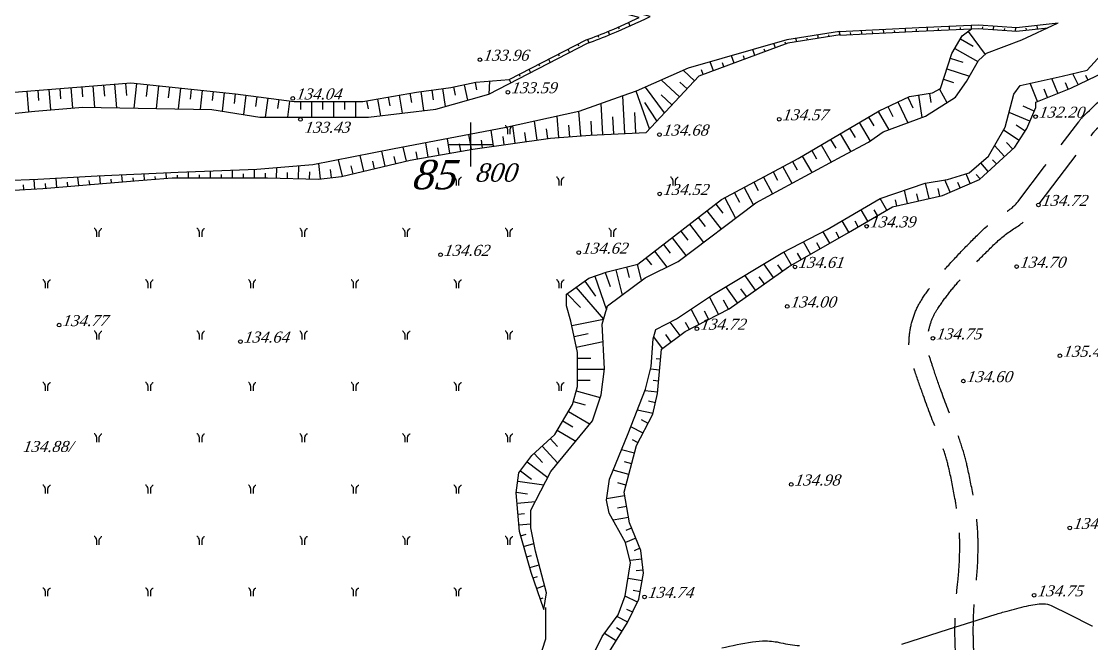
# Model space of a CAD drawing. Header units: millimetres. Extents: x 1400 to 7029, y -1119 to 1612.
# Drawn here: x 2853.9 to 2941.4, y 1432 to 1482.9 of the extents above; entities that cross this region are included whole.
import ezdxf

# ---------------------------------------------------------------- set-up
doc = ezdxf.new("R2010")
doc.units = ezdxf.units.MM
doc.linetypes.add('AHIDDEN2', pattern=[3, 1.5, -1.5])
doc.linetypes.add('AHIDDEN4', pattern=[7, 5, -2])
for name, color, linetype in [('00_Північ', 7, 'Continuous'), ('00_Північ_відмітки', 7, 'Continuous'), ('01_Північ', 7, 'Continuous'), ('CONT-MNR', 7, 'Continuous'), ('Андрей', 7, 'Continuous'), ('кресты', 7, 'Continuous'), ('ПИКЕТЫ', 7, 'Continuous'), ('СІТУАЦІЯ', 7, 'Continuous')]:
    doc.layers.add(name, color=color, linetype=linetype)
doc.styles.add('universw', font='timesi.ttf', dxfattribs={"oblique": 10})

# ---------------------------------------------------------------- blocks, each defined once
blk = doc.blocks.new('403')
at = {"color": 0, "linetype": 'Continuous'}
for p, q in [((-0.45, 1.11), (-0.52, 1.11)), ((-0.38, 1.02), (-0.45, 1.11)), ((-0.31, 0.94), (-0.38, 1.02)), ((-0.21, 0.81), (-0.31, 0.94)), ((-0.17, 0.59), (-0.21, 0.81)), ((-0.17, 0), (-0.17, 0.59)), ((0.17, 0.59), (0.21, 0.81)), ((0.17, 0), (0.17, 0.59)), ((0.21, 0.81), (0.31, 0.94)), ((0.31, 0.94), (0.38, 1.02)), ((0.38, 1.02), (0.45, 1.11)), ((0.45, 1.11), (0.52, 1.11))]:
    blk.add_line(p, q, dxfattribs=at)

msp = doc.modelspace()

# ---------------------------------------------------------------- linework, layer by layer
at = {"layer": '00_Північ', "color": 250, "linetype": 'Continuous'}
for p, q in [((2902.7129, 1482.4338), (2902.7732, 1482.2965)), ((2930.7076, 1482.2543), (2930.7011, 1482.4042)), ((2932.5054, 1482.2934), (2932.5158, 1482.443)), ((2901.0523, 1481.74), (2901.1057, 1481.5998)), ((2918.1841, 1481.3619), (2918.1606, 1481.51)), ((2919.9619, 1481.6435), (2919.9384, 1481.7917)), ((2921.7178, 1481.8263), (2921.7103, 1481.9761)), ((2923.5156, 1481.9168), (2923.508, 1482.0666)), ((2925.3133, 1482.0073), (2925.3057, 1482.1571)), ((2927.111, 1482.0978), (2927.1035, 1482.2476)), ((2928.9093, 1482.1767), (2928.9028, 1482.3265)), ((2934.3011, 1482.1694), (2934.3115, 1482.319)), ((2936.094, 1482.1895), (2936.0778, 1482.3386)), ((2899.3982, 1481.0401), (2899.4671, 1480.9069)), ((2914.7268, 1480.4231), (2914.6496, 1480.6311)), ((2916.4144, 1481.0492), (2916.36, 1481.1958)), ((2897.7992, 1480.2136), (2897.8681, 1480.0804)), ((2913.0392, 1479.7969), (2912.9392, 1480.0665)), ((2896.2002, 1479.3871), (2896.2691, 1479.2538)), ((2909.664, 1478.5447), (2909.5184, 1478.9372)), ((2911.3516, 1479.1708), (2911.2288, 1479.5019)), ((2894.6012, 1478.5606), (2894.67, 1478.4273)), ((2855.2495, 1477.2654), (2855.3156, 1476.4227)), ((2857.044, 1477.4061), (2857.1097, 1476.5684)), ((2858.8385, 1477.5467), (2858.904, 1476.7118)), ((2860.633, 1477.6873), (2860.7052, 1476.7665)), ((2862.4275, 1477.828), (2862.5064, 1476.8212)), ((2864.2188, 1477.7175), (2864.118, 1476.7536)), ((2866.009, 1477.5304), (2865.9164, 1476.6445)), ((2867.7993, 1477.3433), (2867.7148, 1476.5354)), ((2869.5895, 1477.1562), (2869.5132, 1476.4263)), ((2887.4599, 1477.2723), (2887.5657, 1476.4866)), ((2889.2409, 1477.529), (2889.3818, 1476.8676)), ((2891.0014, 1477.9039), (2891.13, 1477.3005)), ((2908.3331, 1477.3822), (2907.7406, 1477.9368)), ((2871.3798, 1476.9691), (2871.2985, 1476.1911)), ((2873.1645, 1476.7349), (2873.0589, 1475.9338)), ((2874.949, 1476.4997), (2874.8541, 1475.7797)), ((2876.7382, 1476.3345), (2876.7382, 1475.6971)), ((2878.5382, 1476.3345), (2878.5382, 1475.6971)), ((2880.3382, 1476.3345), (2880.3382, 1475.6971)), ((2882.1335, 1476.3884), (2882.2492, 1475.7289)), ((2883.9064, 1476.6995), (2884.0307, 1475.991)), ((2885.6793, 1477.0107), (2885.8122, 1476.2531)), ((2905.873, 1474.7539), (2904.8978, 1476.271)), ((2907.103, 1476.0681), (2906.2301, 1476.8851)), ((2904.1432, 1473.7726), (2904.0612, 1475.4426)), ((2900.5475, 1473.596), (2900.4916, 1474.7341)), ((2902.3453, 1473.6843), (2902.2764, 1475.0884)), ((2895.177, 1473.0557), (2895.0737, 1473.797)), ((2896.9598, 1473.3041), (2896.8466, 1474.1165)), ((2898.7528, 1473.4585), (2898.6783, 1474.4009)), ((2889.8347, 1472.2725), (2889.7278, 1472.871)), ((2891.6114, 1472.5589), (2891.5239, 1473.1875)), ((2893.3942, 1472.8073), (2893.3004, 1473.4806)), ((2886.2908, 1471.6395), (2886.1876, 1472.217)), ((2888.0627, 1471.956), (2887.9577, 1472.544)), ((2881.0289, 1470.4299), (2880.8724, 1471.0915)), ((2882.7805, 1470.8442), (2882.6322, 1471.4713)), ((2884.5322, 1471.2584), (2884.392, 1471.8512)), ((2864.8714, 1469.9893), (2864.8535, 1470.2154)), ((2866.6671, 1470.0973), (2866.6671, 1470.3085)), ((2868.4671, 1470.0973), (2868.4671, 1470.3451)), ((2870.2671, 1470.0973), (2870.2671, 1470.3816)), ((2872.0671, 1470.0973), (2872.0671, 1470.4181)), ((2873.8671, 1470.0973), (2873.8671, 1470.4702)), ((2875.6667, 1470.0595), (2875.6775, 1470.5282)), ((2877.4662, 1470.0179), (2877.4793, 1470.5836)), ((2879.2598, 1470.1169), (2879.1881, 1470.7787)), ((2854.1059, 1469.1348), (2854.0848, 1469.5289)), ((2855.9028, 1469.2389), (2855.8704, 1469.6204)), ((2857.6963, 1469.3912), (2857.6661, 1469.7467)), ((2859.4899, 1469.5436), (2859.4619, 1469.873)), ((2861.2834, 1469.696), (2861.2583, 1469.9919)), ((2863.0771, 1469.8469), (2863.0565, 1470.1058))]:
    msp.add_line(p, q, dxfattribs=at)
at = {"layer": '00_Північ', "linetype": 'Continuous'}
for p, q in [((2903.5358, 1482.7983), (2903.6583, 1482.5245)), ((2928.0101, 1482.1379), (2927.9972, 1482.4376)), ((2929.8084, 1482.2155), (2929.7955, 1482.5152)), ((2931.6068, 1482.2931), (2931.5938, 1482.5928)), ((2933.4033, 1482.2314), (2933.4239, 1482.5307)), ((2935.199, 1482.1074), (2935.2197, 1482.4067)), ((2936.9887, 1482.2869), (2936.9563, 1482.5851)), ((2901.8872, 1482.0759), (2902.0042, 1481.7996)), ((2917.2952, 1481.2211), (2917.2482, 1481.5174)), ((2919.073, 1481.5027), (2919.0261, 1481.799)), ((2920.8508, 1481.7843), (2920.8039, 1482.0806)), ((2920.819, 1481.781), (2920.8039, 1482.0806)), ((2922.6167, 1481.8715), (2922.6016, 1482.1711)), ((2924.4144, 1481.962), (2924.3993, 1482.2617)), ((2926.2121, 1482.0525), (2926.1971, 1482.3522)), ((2900.2057, 1481.4345), (2900.3025, 1481.1505)), ((2915.5706, 1480.7361), (2915.439, 1481.0907)), ((2896.9997, 1479.8004), (2897.1374, 1479.5339)), ((2898.5987, 1480.6269), (2898.7365, 1480.3604)), ((2912.1954, 1479.4839), (2911.9726, 1480.0845)), ((2913.883, 1480.11), (2913.7058, 1480.5876)), ((2895.4007, 1478.9738), (2895.5384, 1478.7073)), ((2908.9481, 1478.0393), (2908.0436, 1478.8859)), ((2910.5078, 1478.8577), (2910.2393, 1479.5814)), ((2892.1711, 1478.0106), (2892.1212, 1476.941)), ((2893.8017, 1478.1473), (2893.9394, 1477.8808)), ((2907.7181, 1476.7252), (2906.2527, 1478.0967)), ((2854.3523, 1477.1951), (2854.4855, 1475.4952)), ((2856.1468, 1477.3358), (2856.2785, 1475.6553)), ((2857.9413, 1477.4764), (2858.0722, 1475.8061)), ((2859.7358, 1477.617), (2859.8734, 1475.8613)), ((2861.5303, 1477.7577), (2861.6813, 1475.8301)), ((2863.3236, 1477.811), (2863.114, 1475.8054)), ((2865.1139, 1477.6239), (2864.9206, 1475.7742)), ((2866.9041, 1477.4368), (2866.7271, 1475.7431)), ((2868.6944, 1477.2497), (2868.5337, 1475.7119)), ((2886.5679, 1477.1521), (2886.7778, 1475.5946)), ((2888.3518, 1477.3925), (2888.5487, 1475.9308)), ((2890.1212, 1477.7165), (2890.3906, 1476.4516)), ((2905.258, 1474.0969), (2904.1768, 1477.1819)), ((2906.488, 1475.411), (2904.9384, 1477.5175)), ((2870.4846, 1477.0626), (2870.3273, 1475.5571)), ((2872.2722, 1476.8526), (2872.0644, 1475.2763)), ((2874.0567, 1476.6173), (2873.8514, 1475.0598)), ((2875.8413, 1476.3821), (2875.667, 1475.0598)), ((2877.6382, 1476.3345), (2877.6382, 1475.0598)), ((2879.4382, 1476.3345), (2879.4382, 1475.0598)), ((2881.2382, 1476.3345), (2881.2382, 1475.0598)), ((2883.0199, 1476.5439), (2883.26, 1475.1759)), ((2884.7928, 1476.8551), (2885.0501, 1475.389)), ((2903.2442, 1473.7284), (2903.0933, 1476.8026)), ((2899.65, 1473.5294), (2899.491, 1475.5413)), ((2901.4464, 1473.6402), (2901.3216, 1476.1823)), ((2896.0684, 1473.1799), (2895.8519, 1474.7336)), ((2897.8556, 1473.3876), (2897.7166, 1475.1467)), ((2890.7207, 1472.4308), (2890.505, 1473.6383)), ((2892.5028, 1472.6831), (2892.3214, 1473.985)), ((2894.2856, 1472.9315), (2894.0889, 1474.3431)), ((2887.1768, 1471.7978), (2886.9686, 1472.9632)), ((2888.9487, 1472.1143), (2888.7368, 1473.3007)), ((2881.9047, 1470.6371), (2881.5999, 1471.9258)), ((2883.6564, 1471.0513), (2883.3679, 1472.2713)), ((2885.4081, 1471.4655), (2885.1366, 1472.6135)), ((2876.5665, 1470.0387), (2876.5903, 1471.073)), ((2878.365, 1470.02), (2878.2299, 1471.2673)), ((2880.153, 1470.2228), (2879.832, 1471.5803)), ((2858.5931, 1469.4674), (2858.5349, 1470.1522)), ((2860.3866, 1469.6198), (2860.3332, 1470.2494)), ((2862.1802, 1469.7722), (2862.1331, 1470.3262)), ((2863.9742, 1469.9181), (2863.9358, 1470.4032)), ((2865.7686, 1470.0604), (2865.7353, 1470.48)), ((2867.5671, 1470.0973), (2867.5671, 1470.5564)), ((2869.3671, 1470.0973), (2869.3671, 1470.6294)), ((2871.1671, 1470.0973), (2871.1671, 1470.7024)), ((2872.9671, 1470.0973), (2872.9671, 1470.7754)), ((2874.7669, 1470.0802), (2874.7863, 1470.9207)), ((2855.0046, 1469.183), (2854.963, 1469.9582)), ((2856.7996, 1469.315), (2856.7369, 1470.0521))]:
    msp.add_line(p, q, dxfattribs=at)
at = {"layer": '00_Північ', "linetype": 'Continuous', "flags": 128}
msp.add_lwpolyline([(2893.8017, 1478.1473), (2900.0771, 1481.3911, 0.0210985), (2902.0383, 1482.1404, 0.0053995), (2904.4296, 1483.2025), (2901.6851, 1483.9098), (2898.6997, 1485.6068), (2896.458, 1487.2734), (2894.5952, 1489.1898), (2893.673, 1490.4652), (2892.0422, 1493.1926)], format="xyb", dxfattribs=at)
at = {"layer": '00_Північ', "color": 5, "linetype": 'Continuous', "flags": 128}
msp.add_lwpolyline([(2892.1212, 1476.941), (2900.1944, 1481.114, 0.0208676), (2902.1571, 1481.865, 0.0071352), (2905.3199, 1483.2829), (2901.7986, 1484.1903), (2898.864, 1485.8585), (2896.6563, 1487.4998), (2894.8255, 1489.3833), (2893.9237, 1490.6304), (2892.2997, 1493.3466)], format="xyb", dxfattribs=at)
for points in [[(2896.6385, 1434.7935), (2896.8537, 1436.1425), (2895.9342, 1439.5639), (2895.5625, 1441.4603), (2895.5625, 1442.907), (2897.2025, 1446.0685), (2900.6115, 1450.2106), (2901.3082, 1452.3518), (2901.5901, 1454.4757), (2901.3924, 1458.1371), (2901.8402, 1459.6146), (2904.9019, 1461.92), (2907.6132, 1463.2516), (2913.9545, 1468.0633), (2921.0327, 1471.8737), (2923.1789, 1473.0055), (2924.3819, 1473.8559), (2927.8384, 1475.1558), (2930.2901, 1476.7036), (2931.1752, 1477.9667), (2932.1669, 1479.687), (2932.83, 1480.2884), (2935.7215, 1481.3973), (2938.6262, 1482.7496)], [(2920.8039, 1482.0806), (2927.2777, 1482.4066), (2932.1659, 1482.6175), (2935.2789, 1482.4026), (2938.6739, 1482.772)], [(2900.322, 1430.414), (2901.3834, 1432.5634), (2902.6961, 1434.3499), (2903.2827, 1435.9131), (2903.7212, 1438.6047), (2903.3154, 1440.2578), (2901.9734, 1442.6594), (2901.7382, 1443.7211), (2902.0073, 1445.4422), (2903.5106, 1449.1726), (2904.9481, 1452.8029), (2905.3933, 1454.6679), (2905.5627, 1456.9186), (2905.7758, 1457.696), (2907.4806, 1458.5585), (2910.5093, 1460.5921), (2916.167, 1463.9938), (2919.8039, 1465.8642), (2924.1213, 1468.3935), (2927.7942, 1469.662), (2929.6241, 1469.9707), (2931.4065, 1470.4932), (2932.9809, 1471.871), (2934.3595, 1474.2446), (2935.0507, 1476.9505), (2935.562, 1477.659), (2939.0221, 1478.4051), (2941.0506, 1478.9119), (2943.6353, 1481.7544)]]:
    msp.add_lwpolyline(points, dxfattribs=at)
at = {"layer": '00_Північ', "linetype": 'Continuous', "flags": 128}
for points in [[(2920.819, 1481.781), (2927.2918, 1482.1069), (2932.1621, 1482.3171), (2935.2849, 1482.1015), (2937.8285, 1482.3782)], [(2896.6246, 1434.8107), (2895.581, 1437.8238), (2894.6267, 1441.1589), (2894.363, 1444.3379), (2894.5939, 1445.9592), (2895.6453, 1447.3747), (2897.5268, 1449.1036), (2898.9651, 1451.5428), (2899.3694, 1453.0311), (2899.3694, 1455.8047), (2898.8376, 1458.3652), (2898.4698, 1459.6291), (2898.4698, 1460.5942), (2900.3092, 1461.881), (2901.8029, 1462.4023), (2904.3194, 1463.0425), (2911.1572, 1468.3175), (2917.435, 1471.6872), (2924.0397, 1475.5794), (2926.5122, 1476.7597), (2928.402, 1477.043), (2929.0634, 1477.405), (2929.9843, 1480.2566), (2930.8283, 1481.7186), (2931.6086, 1482.2932)], [(2902.0042, 1431.3564), (2903.4805, 1433.7273), (2904.4053, 1435.6272), (2904.7821, 1437.7666), (2904.5579, 1439.6054), (2903.6207, 1441.8703), (2903.1843, 1444.3697), (2904.2112, 1448.1913), (2905.5515, 1450.7639), (2905.9113, 1452.4446), (2906.2584, 1456.073), (2908.1806, 1457.5138), (2911.7846, 1459.3813), (2916.6213, 1462.8135), (2921.5353, 1465.6273), (2925.1304, 1467.7226), (2929.2258, 1468.6595), (2932.2521, 1469.9744), (2935.1358, 1472.5994), (2936.125, 1474.1342), (2936.8538, 1475.8511), (2936.8538, 1476.2934), (2939.7171, 1477.438), (2943.1791, 1479.1028)], [(2878.3644, 1414.8037), (2878.9349, 1414.8683), (2879.182, 1415.2739), (2879.0937, 1415.6795), (2878.4997, 1416.0851), (2877.1871, 1416.7548), (2876.5254, 1417.8067), (2876.0751, 1418.6937), (2876.0751, 1419.9747), (2876.5899, 1420.5942), (2877.3674, 1420.8567), (2879.5178, 1421.811), (2881.5877, 1422.813), (2884.0992, 1425.2497), (2885.5055, 1426.8409), (2889.3849, 1427.0801), (2890.1481, 1427.3343), (2892.0561, 1427.6348), (2894.3604, 1428.7334), (2895.9922, 1429.9307), (2896.7933, 1432.3963), (2896.7933, 1434.9479)]]:
    msp.add_lwpolyline(points, dxfattribs=at)
at = {"layer": '00_Північ_відмітки', "color": 7, "linetype": 'Continuous'}
for centre in [(2891.4008, 1479.7635), (2891.4008, 1479.7635), (2893.692, 1477.1037), (2876.0932, 1476.5951), (2876.0932, 1476.5951), (2876.7246, 1474.8766), (2915.8688, 1474.8932), (2936.8293, 1475.1036), (2906.0772, 1473.6413), (2906.0997, 1468.7798), (2937.07, 1467.8858), (2923.0243, 1466.1305), (2899.4805, 1463.981), (2888.1799, 1463.8018), (2917.1604, 1462.8156), (2935.2876, 1462.8349), (2916.5284, 1459.5822), (2856.9856, 1458.0506), (2909.1444, 1457.7553), (2928.4365, 1456.9697), (2871.8179, 1456.7078), (2938.8195, 1455.5415), (2930.9291, 1453.4689), (2916.8532, 1445.0138), (2939.6345, 1441.4575), (2936.7159, 1435.9478), (2904.8662, 1435.8202)]:
    msp.add_circle(centre, 0.15, dxfattribs=at)
at = {"layer": 'CONT-MNR', "linetype": 'Continuous'}
for p, q in [((2931.321, 1482.0814), (2932.7169, 1480.1858)), ((2930.2343, 1480.6897), (2932.1181, 1479.6022)), ((2929.5848, 1479.0196), (2931.4373, 1478.4214)), ((2938.6539, 1477.0129), (2938.1707, 1478.2215)), ((2940.3073, 1477.7218), (2939.8761, 1478.6185)), ((2928.9728, 1477.3554), (2929.5762, 1476.2529)), ((2936.9824, 1476.3448), (2936.3861, 1477.8367)), ((2925.5751, 1476.3123), (2926.3877, 1474.6102)), ((2927.2654, 1476.8726), (2927.5396, 1475.0434)), ((2923.9548, 1475.5293), (2924.8395, 1474.028)), ((2936.3774, 1474.7288), (2934.6685, 1475.4543)), ((2922.404, 1474.6154), (2923.3016, 1473.0922)), ((2920.8532, 1473.7015), (2921.7175, 1472.2349)), ((2935.4998, 1473.1642), (2934.2135, 1473.9932)), ((2919.3025, 1472.7877), (2920.128, 1471.3867)), ((2934.3016, 1471.84), (2933.4844, 1472.7378)), ((2916.1729, 1471.0097), (2916.9026, 1469.6504)), ((2917.7517, 1471.8738), (2918.5419, 1470.5329)), ((2932.9705, 1470.6284), (2932.3455, 1471.315)), ((2914.587, 1470.1585), (2915.3176, 1468.7972)), ((2931.4922, 1469.6442), (2931.1553, 1470.4196)), ((2913.001, 1469.3072), (2913.7514, 1467.9092)), ((2928.1253, 1468.4077), (2927.8367, 1469.6691)), ((2929.8413, 1468.9269), (2929.4039, 1469.9336)), ((2911.415, 1468.4559), (2912.2997, 1466.8077)), ((2924.6745, 1467.4568), (2924.1273, 1468.3956)), ((2926.3706, 1468.0063), (2926.1238, 1469.0851)), ((2909.9637, 1467.3968), (2911.1129, 1465.9071)), ((2923.1193, 1466.5505), (2922.5736, 1467.4868)), ((2908.5385, 1466.2973), (2909.6789, 1464.819)), ((2921.5642, 1465.6441), (2921.0205, 1466.5769)), ((2907.1133, 1465.1978), (2908.245, 1463.7309)), ((2920.0023, 1464.7494), (2919.464, 1465.6894)), ((2905.6881, 1464.0984), (2906.6908, 1462.7986)), ((2916.8782, 1462.9605), (2916.2593, 1464.0413)), ((2918.4402, 1463.855), (2917.8617, 1464.8654)), ((2902.5058, 1462.5811), (2903.0321, 1460.5121)), ((2904.2503, 1463.0249), (2904.5909, 1461.6859)), ((2915.3947, 1461.9431), (2914.6057, 1463.0551)), ((2900.7882, 1462.0482), (2901.746, 1459.3039)), ((2913.9268, 1460.9014), (2913.0586, 1462.1249)), ((2899.25, 1461.14), (2901.5168, 1458.5474)), ((2912.4588, 1459.8597), (2911.5115, 1461.1947)), ((2910.9204, 1458.9335), (2910.1767, 1460.3688)), ((2909.3223, 1458.1054), (2908.6727, 1459.3589)), ((2898.9121, 1458.0065), (2901.5168, 1458.5474)), ((2907.7692, 1457.2054), (2906.9545, 1458.2923)), ((2906.3288, 1456.1258), (2905.6087, 1457.0866)), ((2899.2781, 1456.2441), (2901.4701, 1456.6993)), ((2899.3694, 1454.4535), (2901.5872, 1454.4535)), ((2906.0954, 1454.3688), (2905.3392, 1454.4412)), ((2899.2704, 1452.6667), (2901.2369, 1452.1326)), ((2905.924, 1452.577), (2904.8976, 1452.6752)), ((2898.6424, 1450.9955), (2900.4031, 1449.9573)), ((2905.5624, 1450.8146), (2904.2703, 1451.0912)), ((2897.7281, 1449.445), (2899.2452, 1448.5504)), ((2904.7438, 1449.2135), (2903.7349, 1449.7391)), ((2896.4932, 1448.1539), (2897.7727, 1446.7614)), ((2904.0432, 1447.5661), (2902.9785, 1447.8522)), ((2895.2586, 1446.8542), (2896.956, 1445.5934)), ((2903.5761, 1445.8278), (2902.3008, 1446.1705)), ((2894.4973, 1445.2808), (2896.6359, 1444.9762)), ((2903.2342, 1444.0838), (2901.7545, 1443.8255)), ((2894.4331, 1443.4933), (2895.9311, 1443.6175)), ((2903.5438, 1442.3106), (2902.2906, 1442.0918)), ((2894.5819, 1441.6994), (2895.5625, 1441.7808)), ((2904.138, 1440.6201), (2903.3055, 1440.2756)), ((2894.9727, 1439.9498), (2895.8115, 1440.1898)), ((2904.6428, 1438.9087), (2903.6755, 1438.7907)), ((2895.4679, 1438.2192), (2896.2365, 1438.4392)), ((2904.6695, 1437.127), (2903.5136, 1437.3306)), ((2896.0355, 1436.5116), (2896.6933, 1436.7394)), ((2904.2841, 1435.378), (2903.2676, 1435.8728)), ((2896.6246, 1434.8107), (2896.6422, 1434.8168)), ((2903.4962, 1433.7596), (2902.5875, 1434.202)), ((2902.548, 1432.2298), (2901.5808, 1432.8321))]:
    msp.add_line(p, q, dxfattribs=at)
at = {"layer": 'CONT-MNR', "color": 250, "linetype": 'Continuous'}
for p, q in [((2930.6843, 1481.4691), (2931.7376, 1480.861)), ((2929.8614, 1479.876), (2930.8792, 1479.5473)), ((2929.3082, 1478.1631), (2930.1256, 1477.8992)), ((2941.1184, 1478.1119), (2940.943, 1478.4766)), ((2937.8182, 1476.6789), (2937.5483, 1477.354)), ((2939.4896, 1477.347), (2939.276, 1477.8811)), ((2926.3873, 1476.7001), (2926.8102, 1475.8141)), ((2928.1554, 1477.0061), (2928.2684, 1476.2523)), ((2924.7629, 1475.9246), (2925.1526, 1475.1084)), ((2936.7291, 1475.5573), (2935.8114, 1475.9468)), ((2923.1794, 1475.0723), (2923.6092, 1474.3429)), ((2921.6286, 1474.1585), (2922.0716, 1473.4068)), ((2935.9874, 1473.9207), (2935.2529, 1474.394)), ((2920.0779, 1473.2446), (2920.4995, 1472.5291)), ((2934.9671, 1472.4459), (2934.4628, 1473)), ((2918.5271, 1472.3307), (2918.931, 1471.6453)), ((2916.9659, 1471.4354), (2917.3305, 1470.7562)), ((2933.636, 1471.2342), (2933.3232, 1471.5779)), ((2915.3799, 1470.5841), (2915.745, 1469.9039)), ((2932.3049, 1470.0225), (2931.9865, 1470.3724)), ((2913.794, 1469.7328), (2914.1596, 1469.0517)), ((2930.6667, 1469.2856), (2930.4758, 1469.725)), ((2912.208, 1468.8815), (2912.6168, 1468.12)), ((2927.248, 1468.207), (2927.1137, 1468.7938)), ((2929.0026, 1468.6084), (2928.8641, 1469.2138)), ((2910.6763, 1467.9465), (2911.2531, 1467.1988)), ((2925.4933, 1467.8056), (2925.3807, 1468.2976)), ((2909.2511, 1466.847), (2909.8235, 1466.105)), ((2923.8969, 1467.0036), (2923.6235, 1467.4727)), ((2922.3417, 1466.0973), (2922.0694, 1466.5646)), ((2907.8259, 1465.7476), (2908.3939, 1465.0113)), ((2920.7833, 1465.1966), (2920.5171, 1465.6614)), ((2906.4007, 1464.6481), (2906.958, 1463.9258)), ((2919.2212, 1464.3022), (2918.942, 1464.7898)), ((2904.9755, 1463.5486), (2905.421, 1462.9712)), ((2917.6592, 1463.4077), (2917.3598, 1463.9305)), ((2901.638, 1462.3447), (2902.0363, 1461.2035)), ((2903.378, 1462.803), (2903.5948, 1461.951)), ((2916.1287, 1462.4639), (2915.754, 1462.992)), ((2899.9875, 1461.6559), (2900.8497, 1460.4235)), ((2914.6608, 1461.4222), (2914.2464, 1462.0061)), ((2898.5126, 1460.6241), (2899.6302, 1459.4898)), ((2913.1928, 1460.3806), (2912.7389, 1461.0202)), ((2911.7195, 1459.3476), (2911.3299, 1460.0994)), ((2910.1213, 1458.5194), (2909.773, 1459.1917)), ((2908.5232, 1457.6913), (2908.2219, 1458.2726)), ((2899.0951, 1457.1253), (2900.2581, 1457.3668)), ((2907.049, 1456.6656), (2906.594, 1457.2727)), ((2899.3694, 1455.3535), (2900.4561, 1455.3535)), ((2906.1811, 1455.2648), (2905.8123, 1455.3)), ((2899.3694, 1453.5535), (2900.4186, 1453.5535)), ((2906.0097, 1453.4729), (2905.5689, 1453.5151)), ((2899.0345, 1451.7982), (2899.9963, 1451.5369)), ((2905.7508, 1451.6946), (2905.1785, 1451.8171)), ((2898.1853, 1450.2202), (2899.0047, 1449.7371)), ((2905.1597, 1450.0117), (2904.6139, 1450.296)), ((2897.1559, 1448.7628), (2897.7531, 1448.1129)), ((2904.328, 1448.4153), (2903.8641, 1448.657)), ((2895.8305, 1447.5449), (2896.5137, 1446.8014)), ((2903.8097, 1446.6969), (2903.2247, 1446.8541)), ((2894.722, 1446.1316), (2895.6291, 1445.4579)), ((2903.3426, 1444.9586), (2902.6656, 1445.1405)), ((2894.3704, 1444.3898), (2895.2836, 1444.2598)), ((2903.389, 1443.1972), (2902.6502, 1443.0682)), ((2894.5075, 1442.5963), (2895.035, 1442.6401)), ((2903.7939, 1441.4517), (2903.3286, 1441.2592)), ((2894.7251, 1440.8151), (2895.1815, 1440.9456)), ((2904.4821, 1439.7885), (2904.0048, 1439.591)), ((2895.2203, 1439.0845), (2895.6116, 1439.1965)), ((2904.7518, 1438.0153), (2904.1771, 1437.9452)), ((2895.7409, 1437.362), (2896.1, 1437.4864)), ((2904.5134, 1436.2406), (2903.9411, 1436.3414)), ((2896.3301, 1435.6612), (2896.5665, 1435.7431)), ((2903.8902, 1434.5688), (2903.4201, 1434.7977)), ((2903.0238, 1432.9938), (2902.5695, 1433.2767))]:
    msp.add_line(p, q, dxfattribs=at)
at = {"layer": 'CONT-MNR', "color": 5, "linetype": 'Continuous'}
for points in [[(2920.8039, 1482.0806), (2916.5008, 1481.3989), (2908.4299, 1479.0562), (2904.1768, 1477.1819), (2903.0933, 1476.8026)], [(2903.0933, 1476.8026), (2899.4797, 1475.5373), (2893.4146, 1474.1937), (2884.3893, 1472.4709), (2877.7271, 1471.169), (2873.1575, 1470.7831), (2866.7263, 1470.5223), (2860.1005, 1470.2394), (2855.2617, 1469.9699), (2849.7235, 1469.7529)]]:
    msp.add_lwpolyline(points, dxfattribs=at)
at = {"layer": 'CONT-MNR', "linetype": 'Continuous'}
msp.add_lwpolyline([(2920.8508, 1481.7843), (2916.5663, 1481.1056), (2909.2918, 1478.4066), (2904.9935, 1473.8143)], dxfattribs=at)
at = {"layer": 'CONT-MNR', "color": 30, "linetype": 'Continuous', "flags": 128}
for points in [[(2925.8969, 1431.9582), (2929.7279, 1433.1691), (2933.5305, 1434.3709, -0.0101268), (2934.508, 1434.6583, -0.0062726), (2936.1005, 1435.0701, -0.0550373), (2937.4897, 1435.2525, -0.1215944), (2938.1157, 1435.1116), (2939.6114, 1434.3642), (2941.3898, 1433.4756, 0.0921666), (2941.4797, 1433.4498, 0.0062114)], [(2911.1685, 1431.6424, -0.0183267), (2913.6852, 1432.1404, -0.0434815), (2914.7654, 1432.2181, -0.0549666), (2916.0132, 1432.0613, 0.0450399), (2917.5305, 1431.8401, 0.026696)]]:
    msp.add_lwpolyline(points, format="xyb", dxfattribs=at)
at = {"layer": 'Андрей', "linetype": 'Continuous', "flags": 128}
for points in [[(2852.3146, 1477.0354), (2862.847, 1477.8609), (2871.4205, 1476.9648), (2876.2027, 1476.3345), (2881.8263, 1476.3345), (2886.2131, 1477.1043), (2889.0272, 1477.4835), (2891.0674, 1477.918), (2893.8017, 1478.1473)], [(2852.7961, 1469.0645), (2855.6577, 1469.218), (2862.818, 1469.8264), (2866.2335, 1470.0973), (2868.6561, 1470.0973), (2874.0256, 1470.0973), (2878.192, 1470.0012), (2880.0819, 1470.206), (2885.6897, 1471.5321), (2890.8232, 1472.4491), (2897.1695, 1473.3334), (2900.4051, 1473.589), (2904.9935, 1473.8143)]]:
    msp.add_lwpolyline(points, dxfattribs=at)
at = {"layer": 'Андрей', "color": 5, "linetype": 'Continuous', "flags": 128}
msp.add_lwpolyline([(2850.5229, 1475.0895), (2854.9984, 1475.5477), (2858.9236, 1475.8776), (2869.4692, 1475.6958), (2873.4037, 1475.0598), (2878.6113, 1475.0598), (2882.2844, 1475.0598), (2887.7824, 1475.7142), (2892.1212, 1476.941)], dxfattribs=at)
at = {"layer": 'кресты', "color": 3, "linetype": 'Continuous'}
for p, q in [((2890.6513, 1471.0275), (2890.6513, 1474.6275)), ((2888.8513, 1472.8275), (2892.4513, 1472.8275))]:
    msp.add_line(p, q, dxfattribs=at)
at = {"layer": 'СІТУАЦІЯ', "color": 7, "linetype": 'AHIDDEN4', "flags": 128}
for points in [[(2938.0618, 1417.3574, -0.0070318), (2936.6819, 1418.9156, -0.0124054), (2935.9346, 1419.8286, -0.0045529), (2933.4446, 1423.0906, -0.0374213), (2933.1756, 1423.5121, -0.0444995), (2932.6174, 1424.8165, 0.0251982), (2931.7224, 1427.1534, 0.0164227), (2931.0372, 1428.5756, -0.0283818), (2930.6602, 1429.4082, -0.0505309), (2930.4136, 1430.3087, -0.0323895), (2930.266, 1431.7557, -0.0120634), (2930.2452, 1433.3851, -0.011617), (2930.3037, 1435.0761, -0.0142844), (2930.4708, 1437.005, 0.0171084), (2930.6012, 1438.6164, 0.0138344), (2930.6328, 1440.2882, 0.0185913), (2930.5756, 1441.5313, 0.0142315), (2930.4789, 1442.3936, 0.0082132), (2930.2446, 1443.8786, 0.0135899), (2929.7628, 1446.2544, 0.0213543), (2929.3512, 1447.7417, 0.0174441), (2928.7477, 1449.4076, -0.0099586), (2927.6472, 1452.309, -0.0056011), (2926.9893, 1454.2209, -0.0091613), (2926.6217, 1455.4012, -0.0670538), (2926.4829, 1456.3215, -0.0456867), (2926.5858, 1457.6804, -0.0520152), (2926.9627, 1459.0382, -0.0537652), (2927.595, 1460.2462, -0.0176628), (2928.5231, 1461.5328, -0.0175364), (2929.5466, 1462.7596, -0.0098188), (2931.0485, 1464.3717, -0.0101642), (2932.5604, 1465.8698, -0.0523733), (2934.4577, 1467.3297, 0.0927894), (2935.4648, 1468.2424), (2937.5744, 1471.0204), (2940.362, 1474.6911, -0.0393009), (2940.8632, 1475.2533, 0.0070066), (2943.8676, 1478.2146, 0.0051894), (2944.5916, 1478.9639, 0.0024641), (2946.0919, 1480.565)], [(2939.1707, 1418.3676, -0.0070318), (2937.8188, 1419.8942, -0.0124054), (2937.1186, 1420.7496, -0.0045529), (2934.6452, 1423.9899, -0.0374213), (2934.4968, 1424.2223, -0.0444995), (2934.0434, 1425.2818, 0.0251982), (2933.0944, 1427.7597, 0.0164227), (2932.3664, 1429.2707, -0.0283818), (2932.0596, 1429.9483, -0.0505309), (2931.8928, 1430.5572, -0.0323895), (2931.765, 1431.811, -0.0120634), (2931.7451, 1433.368, -0.011617), (2931.8012, 1434.9894, -0.0142844), (2931.9609, 1436.8329, 0.0171084), (2932.0996, 1438.5466, 0.0138344), (2932.1327, 1440.3014, 0.0185913), (2932.0704, 1441.6558, 0.0142315), (2931.9643, 1442.603, 0.0082132), (2931.7223, 1444.1367, 0.0135899), (2931.2242, 1446.5924, 0.0213543), (2930.7785, 1448.2031, 0.0174441), (2930.1393, 1449.9674, -0.0099586), (2929.06, 1452.8129, -0.0056011), (2928.413, 1454.693, -0.0091613), (2928.0618, 1455.8209, -0.0670538), (2927.9828, 1456.3452, -0.0456867), (2928.065, 1457.4312, -0.0520152), (2928.3587, 1458.4891, -0.0537652), (2928.8418, 1459.4122, -0.0176628), (2929.7078, 1460.6128, -0.0175364), (2930.664, 1461.7589, -0.0098188), (2932.1257, 1463.3279, -0.0101642), (2933.5943, 1464.7831, -0.0523733), (2935.2432, 1466.0519, 0.0927894), (2936.6593, 1467.3352), (2938.769, 1470.1132), (2941.5566, 1473.7839, -0.0393009), (2941.9011, 1474.1703, 0.0070066), (2944.9354, 1477.1612, 0.0051894), (2945.6811, 1477.9329, 0.0024641), (2947.1915, 1479.5448, 0.0024641)]]:
    msp.add_lwpolyline(points, format="xyb", dxfattribs=at)

# ---------------------------------------------------------------- block references
at = {"layer": '01_Північ', "color": 7, "xscale": 0.6, "yscale": 0.6, "zscale": 0.6}
for p in [(2893.7769, 1473.6771), (2893.7769, 1473.6771), (2889.5769, 1469.4771), (2897.9769, 1469.4771), (2907.3009, 1469.4771), (2860.1769, 1465.2771), (2868.5769, 1465.2771), (2876.9769, 1465.2771), (2885.3769, 1465.2771), (2893.7769, 1465.2771), (2893.7769, 1465.2771), (2902.2466, 1465.2771), (2855.9769, 1461.0771), (2864.3769, 1461.0771), (2872.7769, 1461.0771), (2881.1769, 1461.0771), (2889.5769, 1461.0771), (2897.9769, 1461.0771), (2860.1769, 1456.8771), (2868.5769, 1456.8771), (2876.9769, 1456.8771), (2885.3769, 1456.8771), (2893.7769, 1456.8771), (2893.7769, 1456.8771), (2855.9769, 1452.6771), (2864.3769, 1452.6771), (2872.7769, 1452.6771), (2881.1769, 1452.6771), (2889.5769, 1452.6771), (2897.9769, 1452.6771), (2860.1769, 1448.4771), (2868.5769, 1448.4771), (2876.9769, 1448.4771), (2885.3769, 1448.4771), (2893.7769, 1448.4771), (2893.7769, 1448.4771), (2855.9769, 1444.2771), (2864.3769, 1444.2771), (2872.7769, 1444.2771), (2881.1769, 1444.2771), (2889.5769, 1444.2771), (2860.1769, 1440.0771), (2868.5769, 1440.0771), (2876.9769, 1440.0771), (2885.3769, 1440.0771), (2893.7769, 1440.0771), (2893.7769, 1440.0771), (2855.9769, 1435.8771), (2864.3769, 1435.8771), (2872.7769, 1435.8771), (2881.1769, 1435.8771), (2889.5769, 1435.8771)]:
    msp.add_blockref('403', p, dxfattribs=at)

# ---------------------------------------------------------------- texts
at = {"layer": '00_Північ_відмітки', "color": 7, "linetype": 'Continuous', "style": 'universw', "oblique": 10}
for s, p in [('133.96', (2891.6693, 1479.6769)), ('133.96', (2891.6693, 1479.6769)), ('134.04', (2876.3617, 1476.5084)), ('134.04', (2876.3617, 1476.5084)), ('133.59', (2893.9605, 1477.017)), ('134.57', (2916.1373, 1474.8065)), ('132.20', (2937.0978, 1475.0169)), ('133.43', (2877.0398, 1473.7835)), ('134.68', (2906.3458, 1473.5546)), ('134.52', (2906.3683, 1468.6931)), ('134.72', (2937.3385, 1467.7991)), ('134.39', (2923.2928, 1466.0438)), ('134.62', (2888.4485, 1463.7151)), ('134.62', (2899.7491, 1463.8943)), ('134.61', (2917.4289, 1462.7289)), ('134.70', (2935.5561, 1462.7482)), ('134.00', (2916.797, 1459.4956)), ('134.77', (2857.2541, 1457.9639)), ('134.72', (2909.4129, 1457.6686)), ('134.64', (2872.0864, 1456.6211)), ('134.75', (2928.7051, 1456.883)), ('135.49', (2939.088, 1455.4548)), ('134.60', (2931.1976, 1453.3822)), ('134.88/', (2854.0122, 1447.6709)), ('134.98', (2917.1217, 1444.9271)), ('134.62', (2939.903, 1441.3709)), ('134.74', (2905.1347, 1435.7335)), ('134.75', (2936.9844, 1435.8611))]:
    msp.add_text(s, height=0.9, dxfattribs=at).set_placement(p)
at = {"layer": 'ПИКЕТЫ', "color": 7, "linetype": 'AHIDDEN2', "style": 'universw', "oblique": 10}
for s, height, p in [('85', 2.4, (2885.8428, 1469.1595)), ('800', 1.5, (2891.0158, 1469.779))]:
    msp.add_text(s, height=height, dxfattribs=at).set_placement(p)

doc.saveas('drawing.dxf')
